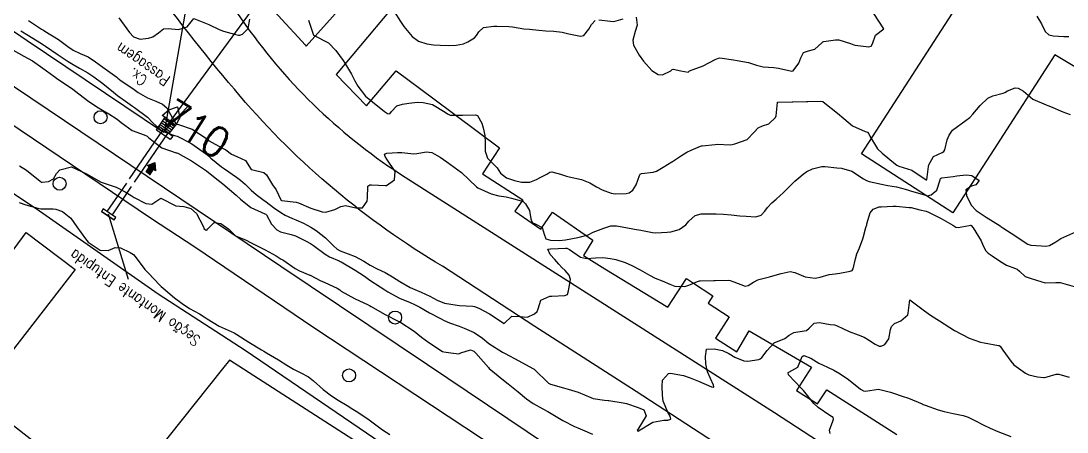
# Model space of a CAD drawing. Header units: metres. Extents: x 286371 to 293043, y 7462578 to 7466404.
# Drawn here: x 290455.2 to 290594.6, y 7463558.2 to 7463613 of the extents above; entities that cross this region are included whole.
import ezdxf
from ezdxf.enums import TextEntityAlignment as Align

# ---------------------------------------------------------------- set-up
doc = ezdxf.new("R2010")
doc.units = ezdxf.units.M
doc.header["$MEASUREMENT"] = 0
doc.linetypes.add('CONTINUO', pattern=[0])
doc.linetypes.add('TRACEJADO', pattern=[8.7, 8, -0.7])
doc.layers.get('0').update_dxf_attribs({"color": 255})
for name, color, linetype in [('CAIXA', 45, 'Continuous'), ('Cotas', 45, 'Continuous'), ('Curvas de Nivel 1m', 11, 'Continuous'), ('Curvas de Nivel 5m', 15, 'Continuous'), ('Divisas', 45, 'Continuous'), ('Edificações', 30, 'Continuous'), ('GALERIA', 45, 'Continuous'), ('GRELHA', 45, 'CONTINUO'), ('Linha Férrea', 20, 'Continuous'), ('Postes', 20, 'Continuous'), ('TEXTO', 45, 'Continuous'), ('Vias primárias', 230, 'Continuous')]:
    doc.layers.add(name, color=color, linetype=linetype)
doc.styles.add('ROMANS', font='romans', dxfattribs={"height": 0.2})
doc.styles.add('SIMPLEX', font='simplex', dxfattribs={"height": 0.2})
doc.styles.get("Standard").update_dxf_attribs({"font": 'txt.shx'})
doc.styles.add('Style-STANDARD', font='STANDARD.shx')

# ---------------------------------------------------------------- blocks, each defined once
blk = doc.blocks.new('SIMB_PONTO')
at = {"color": 0}
blk.add_point((0, 0), dxfattribs=at)
for tag in ['desc:', 'cota:', 'pto:']:
    blk.add_attdef(tag, (0, 0), '', height=1)

msp = doc.modelspace()

# ---------------------------------------------------------------- hatches: boundary and pattern name
at = {"layer": 'TEXTO'}
msp.add_hatch(color=256, dxfattribs=at).paths.add_polyline_path([(290471.84, 7463592.86), (290472.29, 7463593.54), (290472, 7463593.73), (290473.02, 7463594.09), (290473.07, 7463593.02), (290472.78, 7463593.21), (290472.33, 7463592.53)])

# ---------------------------------------------------------------- linework, layer by layer
at = {"layer": 'CAIXA', "linetype": 'CONTINUO'}
msp.add_polyline3d([(290474.34, 7463600.15, 711.16), (290473.99, 7463600.37, 710.57), (290474.85, 7463601.14, 710.56), (290476.02, 7463601.51, 710.6), (290476.34, 7463600.08, 710.56), (290475.76, 7463599.03, 711.19)], close=True, dxfattribs=at)
at = {"layer": 'Curvas de Nivel 1m', "flags": 128}
for points, elevation in [([(290504.91, 7463614.2), (290505.75, 7463612.89), (290506.18, 7463612.22), (290507.28, 7463610.87), (290508.15, 7463610.28), (290509.23, 7463609.93), (290510.14, 7463609.8), (290511.05, 7463609.72), (290512.14, 7463609.68), (290513.17, 7463609.74), (290514.14, 7463609.92), (290514.73, 7463610.16), (290515.6, 7463610.73), (290515.88, 7463611.01), (290516.17, 7463611.51), (290516.81, 7463612.08), (290518.18, 7463612.26), (290518.6, 7463612.27), (290520.18, 7463612.24), (290520.67, 7463612.16), (290522.17, 7463611.91), (290522.93, 7463611.87), (290524.17, 7463611.75), (290525.1, 7463611.66), (290526.17, 7463611.61), (290527.27, 7463611.46), (290528.16, 7463611.24), (290529.74, 7463610.94), (290530.16, 7463611.03), (290530.83, 7463611.85), (290531.18, 7463612.5), (290531.69, 7463613)], 708), ([(290537.14, 7463613.47), (290537.29, 7463612.41), (290537.04, 7463611.54), (290536.7, 7463610.42), (290536.81, 7463609.75), (290537.55, 7463608.4), (290538.11, 7463607.61), (290539.22, 7463606.38), (290540.09, 7463605.81), (290540.66, 7463605.78), (290541.76, 7463606.34), (290541.94, 7463606.49), (290542.1, 7463606.55), (290543.09, 7463606.32), (290544.09, 7463606.14), (290544.17, 7463606.22), (290544.28, 7463606.3), (290546.1, 7463607), (290547.7, 7463607.83), (290548.12, 7463608.02), (290548.31, 7463608.05), (290550.12, 7463607.77), (290550.61, 7463607.7), (290552.11, 7463607.44), (290553.17, 7463607.09), (290554.1, 7463606.84), (290555.48, 7463606.74), (290556.1, 7463606.67), (290557.92, 7463606.26), (290558.09, 7463606.34), (290558.82, 7463607.36), (290559.08, 7463608.07), (290559.46, 7463608.74), (290560.13, 7463608.96), (290560.97, 7463609.21), (290561.89, 7463610.03), (290562.01, 7463610.16), (290562.15, 7463610.22), (290563.72, 7463610.44), (290564.15, 7463610.46), (290565.71, 7463609.97), (290566.14, 7463609.79), (290566.35, 7463609.75), (290568.14, 7463609.51), (290568.46, 7463609.61), (290568.66, 7463609.93), (290569.03, 7463611.05), (290570.17, 7463611.9), (290568.81, 7463613.93)], 708), ([(290468.19, 7463613.36), (290469.63, 7463611.44), (290470.16, 7463610.86), (290471.05, 7463610.52), (290472.15, 7463610.65), (290472.72, 7463610.83), (290473.48, 7463611.38), (290474.17, 7463611.91), (290474.78, 7463611.97), (290476.17, 7463611.8), (290477.3, 7463612.19), (290478.19, 7463613.3), (290480.18, 7463612.49), (290481.58, 7463611.84), (290482.17, 7463611.61), (290483.6, 7463611.22), (290484.16, 7463611.08), (290484.31, 7463611.07), (290484.7, 7463611.21), (290485.43, 7463611.95), (290485.68, 7463613.19)], 709), ([(290493.48, 7463613.08), (290494.16, 7463611.06), (290496.15, 7463610.04), (290497.14, 7463609.02), (290498.11, 7463607.7), (290498.56, 7463607), (290499.2, 7463605.86), (290499.67, 7463604.98), (290500.05, 7463604.27), (290501.07, 7463602.96), (290502.02, 7463602.18), (290503.59, 7463600.92), (290504, 7463600.64), (290504.3, 7463600.61), (290504.56, 7463600.91), (290505.26, 7463601.65), (290506.02, 7463601.88), (290506.86, 7463602.03), (290508.02, 7463602.15), (290508.78, 7463602.09), (290510.02, 7463601.82), (290511.7, 7463600.8), (290512, 7463600.59), (290512.38, 7463600.41), (290514, 7463600.4), (290515.74, 7463600.47), (290516, 7463600.37), (290516.59, 7463599.33), (290516.74, 7463598.72), (290516.96, 7463597.72), (290517.02, 7463596.72), (290517.04, 7463595.61), (290517.34, 7463594.71), (290517.9, 7463594.09), (290518.63, 7463593.42), (290519.09, 7463592.69), (290519.87, 7463592.05), (290520.94, 7463591.72), (290521.87, 7463591.49), (290522.98, 7463591.5), (290523.87, 7463591.86), (290524.36, 7463592.11), (290525.24, 7463592.58), (290525.66, 7463592.81), (290525.89, 7463592.85), (290527.05, 7463592.56), (290527.88, 7463592.29), (290528.21, 7463592.2), (290529.86, 7463591.83), (290530.96, 7463591.4), (290531.85, 7463590.89), (290532.62, 7463590.47), (290533.84, 7463590.02), (290534.34, 7463589.94), (290535.84, 7463589.98), (290536.2, 7463590.06), (290536.69, 7463590.41), (290537.14, 7463591.12), (290537.61, 7463592.4), (290537.7, 7463592.57), (290537.88, 7463592.64), (290539.43, 7463592.82), (290539.88, 7463592.98), (290540.74, 7463593.51), (290541.9, 7463594.2), (290541.98, 7463594.25), (290542.11, 7463594.33), (290543.19, 7463595.04), (290543.92, 7463595.47), (290544.46, 7463595.76), (290545.71, 7463596.28), (290545.87, 7463596.34), (290545.94, 7463596.35), (290547.66, 7463596.53), (290547.94, 7463596.54), (290549.67, 7463596.48), (290549.94, 7463596.51), (290550.32, 7463596.59), (290551.95, 7463597.16), (290552.89, 7463598.16), (290553.4, 7463598.73), (290553.98, 7463598.99), (290554.84, 7463599.27), (290555.72, 7463600.12), (290555.79, 7463600.33), (290555.99, 7463602.12), (290556, 7463602.14), (290556.02, 7463602.15), (290557.94, 7463602.17), (290558.03, 7463602.17), (290559.85, 7463602.24), (290560.03, 7463602.25), (290561.77, 7463602.28), (290562.03, 7463602.22), (290562.31, 7463602.02), (290564, 7463600.68), (290564.84, 7463599.98), (290565.98, 7463598.99), (290567.68, 7463598.23), (290567.97, 7463598.13), (290568.14, 7463597.93), (290568.29, 7463597.6), (290569.32, 7463595.91), (290569.93, 7463595.34), (290571.7, 7463593.88), (290571.9, 7463593.74), (290572.14, 7463593.63), (290573.89, 7463593.07), (290575.81, 7463591.82), (290575.87, 7463591.8), (290576.12, 7463593.59), (290576.16, 7463593.81), (290576.8, 7463594.92), (290577.93, 7463595.44), (290578.15, 7463595.56), (290578.29, 7463595.78), (290578.61, 7463597.11), (290578.88, 7463597.77), (290579.33, 7463598.41), (290579.98, 7463598.91), (290580.47, 7463599.26), (290581.15, 7463599.74), (290581.62, 7463600.11), (290582.01, 7463600.57), (290582.99, 7463601.71), (290584.04, 7463602.67), (290584.71, 7463603.01), (290586.05, 7463603.36), (290586.27, 7463603.43), (290586.65, 7463603.65), (290587.65, 7463604.04), (290588.06, 7463604), (290588.76, 7463603.61), (290590.04, 7463602.55), (290591.8, 7463601.79), (290592.03, 7463601.72), (290592.38, 7463601.56), (290594.01, 7463600.88), (290595.01, 7463600.52)], 709), ([(290532.19, 7463613.09), (290533.74, 7463612.91), (290534.19, 7463612.87), (290535.4, 7463613.24)], 708), ([(290590.57, 7463613.59), (290591.19, 7463612.58), (290591.67, 7463611.57), (290592.17, 7463611.13), (290592.75, 7463610.97), (290594.16, 7463610.88), (290594.8, 7463610.88)], 708), ([(290455.14, 7463611.66), (290456.15, 7463611.02), (290457.66, 7463610.11), (290458.14, 7463609.8), (290458.42, 7463609.61), (290460.12, 7463608.43), (290461.44, 7463607.56), (290462.1, 7463607.16), (290462.94, 7463606.69), (290464.08, 7463606.03), (290464.88, 7463605.51), (290466.06, 7463604.64), (290467.51, 7463603.47), (290468.04, 7463603.05), (290469.42, 7463602.05), (290470.02, 7463601.63), (290470.3, 7463601.43), (290472, 7463600.14), (290472.72, 7463599.39), (290473.97, 7463598.27), (290475.62, 7463597.69), (290475.96, 7463597.6), (290476.61, 7463597.33), (290477.94, 7463596.61), (290479.76, 7463595.29), (290479.91, 7463595.16), (290480.48, 7463594.7), (290481.89, 7463593.55), (290482.28, 7463593.25), (290483.87, 7463592.16), (290484.42, 7463591.77), (290485.02, 7463591.21), (290485.84, 7463590.41), (290486.51, 7463589.86), (290487.4, 7463589.17), (290487.82, 7463588.87), (290488.81, 7463588.14), (290489.8, 7463587.45), (290490.38, 7463587.12), (290491.35, 7463586.67), (290491.79, 7463586.5), (290492.83, 7463586.02), (290493.77, 7463585.51), (290494.49, 7463585.05), (290495.75, 7463584.08), (290496.82, 7463583.02), (290497.29, 7463582.57), (290497.72, 7463582.33), (290498.76, 7463581.94), (290499.71, 7463581.58), (290500.87, 7463580.96), (290501.7, 7463580.46), (290502.65, 7463579.97), (290503.68, 7463579.48), (290504.66, 7463578.9), (290505.66, 7463578.26), (290507.05, 7463577.46), (290507.64, 7463577.18), (290508.48, 7463576.84), (290509.63, 7463576.31), (290510.65, 7463575.78), (290511.61, 7463575.39), (290513.28, 7463575.1), (290513.61, 7463575.06), (290515.37, 7463574.97), (290515.61, 7463574.94), (290516.2, 7463574.73), (290517.59, 7463573.97), (290519.57, 7463572.67), (290520.58, 7463573.67), (290521.59, 7463573.59), (290522.68, 7463573.53), (290523.59, 7463573.98), (290523.94, 7463574.27), (290524.1, 7463574.61), (290524.44, 7463575.79), (290525.63, 7463576.31), (290525.9, 7463576.31), (290527.63, 7463576.4), (290527.99, 7463576.55), (290528.14, 7463577.04), (290528.38, 7463578.54), (290528.24, 7463579.11), (290527.68, 7463579.75), (290527.26, 7463580.12), (290526.85, 7463580.56), (290526.33, 7463581.2), (290525.71, 7463581.87), (290525.39, 7463582.59), (290525.72, 7463582.63), (290525.77, 7463582.63), (290527.73, 7463582.72), (290527.9, 7463582.71), (290528.26, 7463582.54), (290529.71, 7463581.51), (290530.53, 7463581.32), (290531.71, 7463581.44), (290532.71, 7463581.47), (290533.71, 7463581.35), (290534.44, 7463581.18), (290535.7, 7463580.78), (290536.59, 7463580.41), (290537.69, 7463579.84), (290538.95, 7463579.1), (290539.67, 7463578.73), (290540.61, 7463578.35), (290541.66, 7463577.93), (290542.32, 7463577.66), (290543.65, 7463577.58), (290544.19, 7463577.76), (290545.31, 7463578.28), (290545.58, 7463578.36), (290545.67, 7463578.37), (290547.5, 7463578.42), (290547.67, 7463578.42), (290549.43, 7463578.45), (290549.67, 7463578.41), (290550.15, 7463578.21), (290551.66, 7463577.66), (290552.09, 7463577.75), (290552.81, 7463578.17), (290553.36, 7463578.47), (290553.67, 7463578.58), (290554.92, 7463578.9), (290555.68, 7463579.1), (290556.47, 7463579.33), (290557.69, 7463579.61), (290558.3, 7463579.47), (290559.68, 7463578.91), (290561, 7463578.71), (290561.68, 7463578.83), (290562.86, 7463579.19), (290563.68, 7463579.3), (290564.3, 7463579.37), (290565.69, 7463579.64), (290565.94, 7463579.71), (290566.08, 7463579.96), (290566.39, 7463581.27), (290566.58, 7463581.95), (290566.93, 7463582.76), (290567.37, 7463583.94), (290567.45, 7463584.25), (290567.78, 7463585.45), (290567.88, 7463585.83), (290567.91, 7463585.93), (290568.33, 7463587.4), (290568.76, 7463587.92), (290569.54, 7463588.19), (290569.82, 7463588.23), (290571.39, 7463588.31), (290571.82, 7463588.29), (290573.52, 7463588.14), (290573.82, 7463588.1), (290574.96, 7463587.83), (290575.81, 7463587.61), (290576.12, 7463587.49), (290577.79, 7463586.67), (290579.34, 7463585.76), (290579.77, 7463585.51), (290580.08, 7463585.44), (290581.53, 7463585.73), (290581.73, 7463585.77), (290581.77, 7463585.76), (290581.82, 7463585.72), (290582.07, 7463585.42), (290583.12, 7463583.7), (290583.29, 7463583.26), (290583.72, 7463582.39), (290584.07, 7463582.04), (290584.58, 7463581.68), (290585.7, 7463580.93), (290586.49, 7463580.45), (290587.69, 7463580), (290587.95, 7463579.89), (290588.26, 7463579.63), (290589, 7463578.94), (290589.67, 7463578.7), (290590.5, 7463578.43), (290591.66, 7463578.07), (290593.08, 7463578.14), (290593.66, 7463578.12), (290595.55, 7463577.62)], 711), ([(290454.12, 7463609.07), (290455.52, 7463608.25), (290456.11, 7463607.96), (290456.71, 7463607.64), (290458.09, 7463606.69), (290459.53, 7463605.59), (290460.07, 7463605.22), (290461.08, 7463604.55), (290462.05, 7463603.87), (290462.49, 7463603.55), (290464.03, 7463602.38), (290465.28, 7463601.51), (290466.01, 7463601.08), (290466.87, 7463600.61), (290467.99, 7463599.87), (290468.49, 7463599.46), (290469.97, 7463598.39), (290471.59, 7463597.78), (290471.96, 7463597.6), (290472.19, 7463597.4), (290473.93, 7463596.07), (290475.85, 7463595.42), (290475.93, 7463595.41), (290476.08, 7463595.34), (290477.9, 7463594.33), (290479.49, 7463593.29), (290479.88, 7463593.01), (290481.04, 7463592.09), (290481.86, 7463591.43), (290482.06, 7463591.25), (290483.83, 7463589.77), (290484.43, 7463589.22), (290485.81, 7463588.13), (290487.67, 7463587.29), (290487.8, 7463587.23), (290487.83, 7463587.2), (290487.87, 7463587.16), (290488.54, 7463585.91), (290489.24, 7463585.14), (290489.76, 7463584.87), (290491.19, 7463584.54), (290491.75, 7463584.36), (290493.17, 7463583.65), (290493.74, 7463583.31), (290494.14, 7463583.06), (290495.72, 7463581.92), (290496.26, 7463581.57), (290497.55, 7463581.01), (290497.7, 7463580.95), (290497.82, 7463580.88), (290499.69, 7463579.78), (290500.94, 7463578.96), (290501.67, 7463578.44), (290503.01, 7463577.57), (290503.65, 7463577.16), (290504.05, 7463576.91), (290505.62, 7463576.05), (290507.01, 7463575.47), (290507.61, 7463575.21), (290508.31, 7463574.84), (290509.59, 7463574.1), (290511.07, 7463573.32), (290511.58, 7463573.07), (290512.27, 7463572.78), (290513.57, 7463572.31), (290514.24, 7463572.07), (290515.56, 7463571.48), (290516.66, 7463570.72), (290517.53, 7463570.02), (290519.35, 7463568.84), (290519.52, 7463568.76), (290519.7, 7463568.67), (290521.5, 7463567.72), (290523.4, 7463566.7), (290523.48, 7463566.66), (290523.55, 7463566.61), (290525.46, 7463564.72), (290525.73, 7463564.58), (290527.45, 7463564.09), (290528.08, 7463563.91), (290529.44, 7463563.52), (290531.13, 7463562.8), (290531.43, 7463562.69), (290532.95, 7463562.47), (290533.42, 7463562.4), (290533.49, 7463562.4), (290535.42, 7463562.11), (290535.85, 7463562), (290537.4, 7463561.5), (290538.18, 7463561.17), (290538.48, 7463560.38), (290537.36, 7463558.56), (290537.29, 7463558.47), (290537.32, 7463558.4), (290537.35, 7463558.37), (290537.4, 7463558.36), (290537.48, 7463558.4), (290539.37, 7463559.52), (290540.85, 7463559.82), (290541.38, 7463559.82), (290541.76, 7463559.95), (290541.69, 7463560.33), (290541.39, 7463560.89), (290540.74, 7463562.34), (290540.65, 7463563.12), (290540.62, 7463564.35), (290540.68, 7463565.12), (290541.48, 7463566.02), (290541.74, 7463566.07), (290543.47, 7463565.74), (290544.33, 7463565.42), (290545.45, 7463564.98), (290547.2, 7463564.25), (290547.44, 7463564.18), (290547.5, 7463564.19), (290547.52, 7463564.24), (290547.45, 7463564.46), (290546.66, 7463566.26), (290546.44, 7463567.32), (290546.37, 7463568.26), (290546.53, 7463569.25), (290547.53, 7463569.32), (290548.68, 7463569.06), (290549.51, 7463568.67), (290550.32, 7463568.2), (290551.5, 7463567.69), (290552.02, 7463567.66), (290553.5, 7463567.89), (290553.7, 7463567.95), (290553.91, 7463568.15), (290554.59, 7463569.07), (290555.53, 7463570.12), (290556.97, 7463570.68), (290557.55, 7463571.1), (290558.16, 7463571.48), (290559.56, 7463571.7), (290559.87, 7463571.75), (290560.21, 7463572.05), (290560.89, 7463572.73), (290561.58, 7463572.8), (290563.02, 7463572.56), (290563.57, 7463572.51), (290563.95, 7463572.38), (290564.68, 7463571.99), (290565.56, 7463571.61), (290566.76, 7463571.16), (290567.55, 7463570.84), (290568.12, 7463570.51), (290569.02, 7463569.91), (290569.36, 7463569.73), (290569.53, 7463569.67), (290569.79, 7463569.64), (290570.28, 7463569.89), (290570.81, 7463570.62), (290571.05, 7463571.88), (290571.18, 7463572.27), (290571.58, 7463572.68), (290572.43, 7463573.01), (290573.35, 7463573.85), (290573.41, 7463574.04), (290573.62, 7463575.84), (290575.6, 7463574.37), (290576.4, 7463573.8), (290577.58, 7463573.02), (290579.56, 7463571.75), (290581.55, 7463570.7), (290583.06, 7463570.18), (290583.54, 7463570.08), (290585.44, 7463569.76), (290585.54, 7463569.73), (290585.66, 7463569.66), (290586.04, 7463569.14), (290587.09, 7463567.64), (290587.5, 7463567.19), (290589.05, 7463566.04), (290589.48, 7463565.83), (290590.63, 7463565.59), (290591.47, 7463565.48), (290591.56, 7463565.48), (290591.91, 7463565.57), (290593.12, 7463565.91), (290593.48, 7463565.93), (290594.85, 7463565.52)], 712), ([(290454.96, 7463593.66), (290455.89, 7463593.1), (290457.71, 7463591.62), (290457.86, 7463591.51), (290457.98, 7463591.5), (290458.82, 7463591.6), (290459.51, 7463591.95), (290459.88, 7463592.65), (290460.34, 7463593.13), (290461.89, 7463593.55), (290463.88, 7463592.62), (290465.86, 7463591.49), (290467.85, 7463590.82), (290469.06, 7463590.22), (290469.83, 7463589.72), (290470.25, 7463589.43), (290471.81, 7463588.64), (290472.62, 7463588.58), (290473.82, 7463589.37), (290475.81, 7463588.33), (290476.87, 7463588.26), (290477.8, 7463587.97), (290478.56, 7463587.3), (290479.42, 7463585.64), (290479.57, 7463585.29), (290479.76, 7463585.14), (290479.93, 7463585.11), (290480.05, 7463585.28), (290480.92, 7463586.12), (290481.78, 7463585.99), (290482.85, 7463585.24), (290483.75, 7463584.36), (290485.19, 7463583.76), (290485.74, 7463583.48), (290486.29, 7463583.19), (290487.72, 7463582.5), (290489.18, 7463581.68), (290489.71, 7463581.31), (290489.82, 7463581.24), (290490.04, 7463581.13), (290491.69, 7463580.02), (290492.28, 7463579.69), (290493.67, 7463579.12), (290493.71, 7463579.11), (290493.8, 7463579.07), (290495.02, 7463578.4), (290495.66, 7463578.14), (290497.28, 7463577.38), (290497.65, 7463577.14), (290497.85, 7463577), (290499.63, 7463576), (290501.41, 7463575.15), (290501.61, 7463575.05), (290501.81, 7463574.94), (290503.59, 7463573.93), (290505.5, 7463572.96), (290505.57, 7463572.93), (290505.67, 7463572.88), (290507.56, 7463571.64), (290508.56, 7463570.84), (290509.53, 7463570.13), (290511.36, 7463568.95), (290511.52, 7463568.88), (290512.44, 7463568.78), (290513.51, 7463568.65), (290513.62, 7463568.66), (290513.8, 7463568.76), (290515.09, 7463569.17), (290515.52, 7463568.99), (290515.79, 7463568.73), (290517.49, 7463566.8), (290517.57, 7463566.7), (290519.46, 7463565.14), (290520.09, 7463564.66), (290521.44, 7463563.58), (290522.53, 7463562.63), (290523.42, 7463562.01), (290524.69, 7463561.31), (290525.4, 7463560.94), (290526.05, 7463560.57), (290527.38, 7463559.77), (290528.92, 7463558.98), (290529.37, 7463558.79), (290530.02, 7463558.51), (290531.35, 7463557.93)], 713), ([(290454.93, 7463588.77), (290455.82, 7463588.48), (290457.41, 7463588.02), (290457.81, 7463587.95), (290459.45, 7463587.95), (290459.81, 7463587.92), (290460.7, 7463587.57), (290461.79, 7463586.69), (290462.62, 7463585.54), (290463.74, 7463583.93), (290464.12, 7463583.52), (290465.72, 7463582.46), (290466.79, 7463582.41), (290467.72, 7463582.8), (290468.44, 7463582.74), (290469.71, 7463582.15), (290470.14, 7463581.86), (290470.5, 7463581.42), (290471.68, 7463579.85), (290472.09, 7463579.4), (290473.65, 7463577.79), (290473.86, 7463577.59), (290474.11, 7463577.37), (290475.63, 7463576.08), (290476.66, 7463575.33), (290477.6, 7463574.69), (290478.93, 7463573.95), (290479.59, 7463573.54), (290479.97, 7463573.28), (290481.57, 7463572.33), (290483.16, 7463571.63), (290483.56, 7463571.44), (290483.92, 7463571.22), (290485.54, 7463570.21), (290487.22, 7463569.17), (290487.52, 7463568.98), (290487.9, 7463568.77), (290489.5, 7463567.82), (290490.58, 7463567.12), (290491.48, 7463566.59), (290492.46, 7463566.1), (290493.46, 7463565.56), (290494.13, 7463565.06), (290495.44, 7463563.89), (290496.55, 7463563.03), (290497.42, 7463562.47), (290498.65, 7463561.76), (290499.4, 7463561.28), (290499.85, 7463560.98), (290501.38, 7463559.98), (290502.83, 7463558.93), (290503.36, 7463558.53), (290504.33, 7463557.88)], 714), ([(290563.01, 7463558.01), (290562.91, 7463558.46), (290563.38, 7463559.67), (290563.46, 7463559.93), (290563.45, 7463560), (290563.39, 7463560.14), (290562.98, 7463560.42), (290561.41, 7463561.48), (290560.84, 7463562.04), (290559.44, 7463563.76), (290559.16, 7463564.07), (290557.47, 7463565.86), (290557.4, 7463566.1), (290557.41, 7463566.16), (290557.48, 7463566.2), (290558.72, 7463566.84), (290559.2, 7463568.07), (290559.29, 7463568.28), (290559.51, 7463568.42), (290560.41, 7463568.05), (290561.49, 7463567.39), (290562.65, 7463566.85), (290563.48, 7463566.48), (290564.36, 7463565.99), (290565.46, 7463565.22), (290567.06, 7463563.95), (290567.44, 7463563.72), (290567.72, 7463563.66), (290569.44, 7463563.91), (290571.07, 7463563.51), (290571.44, 7463563.4), (290572.59, 7463563.02), (290573.43, 7463562.73), (290575.26, 7463561.97), (290575.42, 7463561.9), (290575.65, 7463561.81), (290577.41, 7463561.19), (290578.21, 7463560.96), (290579.4, 7463560.69), (290580.72, 7463560.41), (290581.39, 7463560.21), (290582.4, 7463559.71), (290583.38, 7463559.17), (290584.32, 7463558.73), (290585.36, 7463558.3), (290587.1, 7463557.64)], 713)]:
    msp.add_lwpolyline(points, dxfattribs=dict(at, elevation=elevation))
at = {"layer": 'Curvas de Nivel 5m', "elevation": 710, "flags": 128}
msp.add_lwpolyline([(290456.18, 7463613.01), (290457.91, 7463611.87), (290458.17, 7463611.72), (290458.35, 7463611.61), (290460.15, 7463610.49), (290461.41, 7463609.57), (290462.13, 7463609.08), (290463.04, 7463608.62), (290464.11, 7463608.16), (290465.11, 7463607.51), (290466.09, 7463606.8), (290467.93, 7463605.47), (290468.07, 7463605.35), (290468.53, 7463605), (290470.05, 7463603.95), (290470.79, 7463603.42), (290472.03, 7463602.71), (290473.14, 7463602.28), (290474.02, 7463601.9), (290474.59, 7463601.37), (290475.34, 7463600.01), (290475.74, 7463599.35), (290475.98, 7463599.21), (290476.16, 7463599.16), (290477.97, 7463598.57), (290479.88, 7463597.29), (290479.95, 7463597.22), (290480.22, 7463597.01), (290481.93, 7463596.08), (290482.47, 7463595.79), (290483.2, 7463595.24), (290483.91, 7463594.91), (290485.08, 7463594.38), (290485.85, 7463593.19), (290485.87, 7463593.17), (290485.88, 7463593.16), (290487.52, 7463592.8), (290487.87, 7463592.48), (290488.69, 7463591.14), (290489.18, 7463590.47), (290489.77, 7463589.13), (290489.79, 7463589.1), (290489.82, 7463589.08), (290489.89, 7463589.06), (290491.82, 7463588.85), (290492.15, 7463588.76), (290493.81, 7463588.01), (290495.3, 7463587.54), (290495.8, 7463587.5), (290496.98, 7463587.84), (290497.81, 7463588.26), (290498.43, 7463588.38), (290499.81, 7463588.07), (290500.68, 7463588.09), (290501.32, 7463588.95), (290501.36, 7463589.42), (290501.38, 7463590.95), (290501.65, 7463591.16), (290501.86, 7463591.16), (290503.72, 7463591.06), (290503.86, 7463591.07), (290504.95, 7463591.82), (290505.01, 7463592.9), (290503.91, 7463594.55), (290503.68, 7463594.92), (290503.63, 7463595.21), (290503.92, 7463595.34), (290505.35, 7463595.46), (290505.92, 7463595.44), (290507.5, 7463595.28), (290507.92, 7463595.3), (290509.21, 7463595.55), (290509.92, 7463595.45), (290511.04, 7463594.81), (290511.9, 7463594.19), (290513.88, 7463592.76), (290515.86, 7463590.85), (290516.04, 7463590.73), (290517.84, 7463589.92), (290518.84, 7463589.68), (290519.84, 7463589.55), (290520.55, 7463589.38), (290521.83, 7463589.03), (290522.1, 7463588.92), (290522.41, 7463588.63), (290522.92, 7463587.74), (290523.13, 7463586.62), (290523.3, 7463586.13), (290523.77, 7463585.92), (290524.62, 7463585.45), (290524.87, 7463584.59), (290525.11, 7463583.95), (290525.74, 7463583.76), (290526.9, 7463583.72), (290527.74, 7463583.8), (290529.36, 7463584.13), (290529.75, 7463584.2), (290530.76, 7463584.5), (290531.43, 7463584.82), (290531.76, 7463584.96), (290532.86, 7463585.37), (290533.77, 7463585.67), (290534.53, 7463585.69), (290535.77, 7463585.45), (290536.94, 7463585.23), (290537.76, 7463585.09), (290539.33, 7463584.8), (290539.76, 7463584.76), (290541.28, 7463584.82), (290541.76, 7463584.88), (290542.88, 7463585.2), (290543.78, 7463585.81), (290544.01, 7463586.07), (290544.19, 7463586.3), (290545.02, 7463587.06), (290545.8, 7463587.26), (290546.8, 7463587.26), (290547.8, 7463587.28), (290548.78, 7463587.25), (290549.8, 7463587.15), (290550.96, 7463587.03), (290551.8, 7463586.96), (290553.09, 7463586.87), (290553.8, 7463587.08), (290554.31, 7463587.65), (290554.66, 7463588.14), (290555.22, 7463588.73), (290555.83, 7463589.22), (290556.81, 7463590.11), (290557.86, 7463591.19), (290558.31, 7463591.64), (290558.81, 7463592.07), (290559.41, 7463592.54), (290559.89, 7463592.9), (290560.64, 7463593.29), (290561.9, 7463593.59), (290562.32, 7463593.6), (290563.9, 7463593.39), (290564.54, 7463593.34), (290565.89, 7463592.97), (290567.46, 7463591.94), (290567.87, 7463591.7), (290568.2, 7463591.6), (290569.86, 7463591.23), (290570.7, 7463591.06), (290571.86, 7463590.87), (290573.18, 7463590.53), (290573.85, 7463590.3), (290575.56, 7463589.82), (290575.84, 7463589.72), (290575.99, 7463589.66), (290576.46, 7463589.81), (290577.22, 7463590.43), (290577.65, 7463591.79), (290577.7, 7463591.96), (290577.88, 7463592.07), (290579.4, 7463592.24), (290579.88, 7463592.34), (290581.14, 7463592.48), (290581.88, 7463592.39), (290582.87, 7463591.71), (290582.43, 7463591.15), (290581.86, 7463590.94), (290581.11, 7463590.48), (290581.17, 7463589.73), (290581.82, 7463588.42), (290582.47, 7463587.71), (290583.79, 7463586.83), (290585.66, 7463585.67), (290585.77, 7463585.59), (290586.01, 7463585.42), (290587.75, 7463584.3), (290588.74, 7463583.62), (290589.35, 7463583.22), (290589.74, 7463583.09), (290591.16, 7463583.01), (290591.73, 7463582.96), (290592.25, 7463583.05), (290593.09, 7463583.55), (290593.75, 7463583.98), (290594.57, 7463584.34), (290595.76, 7463584.89)], dxfattribs=at)
at = {"layer": 'Divisas'}
for points in [[(290304.74, 7463712.34), (290342.46, 7463688.05), (290341.58, 7463686.97), (290393.79, 7463652.38), (290434.61, 7463624.97), (290455.98, 7463610.37), (290474.16, 7463598.15), (290477.29, 7463601.46)], [(290714.72, 7463415.55), (290717.15, 7463419.53), (290698.87, 7463428.18), (290689.25, 7463416.7), (290679.11, 7463426.36), (290658.96, 7463441.77), (290660.04, 7463443.21), (290641.55, 7463456.71), (290621.35, 7463472.1), (290598.63, 7463488.51), (290578.02, 7463503.36), (290562.69, 7463514.63), (290546.96, 7463527.64), (290541, 7463532.98), (290539.99, 7463530.71), (290535.53, 7463534.58), (290529.62, 7463539.67), (290523.32, 7463544.27), (290508.31, 7463553.24), (290485.05, 7463569.1), (290473.43, 7463576.6), (290457.61, 7463587.61), (290447.31, 7463594.5)]]:
    msp.add_lwpolyline(points, dxfattribs=at)
at = {"layer": 'Edificações'}
for points in [[(290487.46, 7463615.88), (290490.46, 7463612.59), (290492.12, 7463610.78), (290493.04, 7463609.77), (290493.18, 7463609.62), (290501.76, 7463619.21)], [(290505.54, 7463615.83), (290497.18, 7463605.84), (290501.22, 7463601.66), (290505.18, 7463606.33), (290510.19, 7463602.6), (290518.93, 7463596.08), (290516.69, 7463592.59), (290522.05, 7463589.15), (290520.98, 7463587.62), (290524.43, 7463585.22), (290526.02, 7463587.49), (290531.37, 7463583.76), (290530.12, 7463581.71), (290532.99, 7463579.95), (290541.37, 7463574.83), (290543.85, 7463578.65), (290544.68, 7463578.12), (290547.39, 7463576.35), (290546.75, 7463575.37), (290549.55, 7463573.56), (290547.71, 7463570.73), (290550.58, 7463568.92), (290552.2, 7463571.71), (290560.54, 7463566.88), (290558.54, 7463563.75), (290561.34, 7463561.96), (290562.56, 7463563.86), (290571.91, 7463557.88)], [(290600.64, 7463603.83), (290592.97, 7463608.47), (290584.82, 7463595.86), (290579.36, 7463587.42), (290567.19, 7463595.28), (290580.8, 7463616.32)]]:
    msp.add_lwpolyline(points, dxfattribs=at)
for points in [[(290455.85, 7463584.81), (290462.37, 7463579.85), (290445.59, 7463558.27), (290439.69, 7463562.85), (290455.85, 7463584.81)], [(290482.03, 7463566.65), (290467.61, 7463548.59), (290452.96, 7463559.97), (290449.15, 7463555.93), (290464.83, 7463542.49), (290467.15, 7463545.46), (290506.1, 7463512.5), (290504.09, 7463509.91), (290509.19, 7463505.49), (290517.97, 7463517.21), (290515.81, 7463518.79), (290521.42, 7463526.71), (290527.04, 7463522.82), (290531.31, 7463528.77), (290535.14, 7463534.77), (290507.66, 7463551.22), (290507.95, 7463551.63), (290506.36, 7463552.76), (290491.29, 7463562.4), (290482.94, 7463567.8), (290482.03, 7463566.65)]]:
    msp.add_lwpolyline(points, close=True, dxfattribs=at)
at = {"layer": 'GALERIA', "linetype": 'TRACEJADO', "flags": 128}
for points in [[(290474.11, 7463598.55), (290466.62, 7463587.59)], [(290474.76, 7463598.09), (290467.29, 7463587.14)]]:
    msp.add_lwpolyline(points, dxfattribs=at)
at = {"layer": 'GALERIA', "linetype": 'CONTINUO'}
for points in [[(290473.23, 7463598.43, 712.24), (290473.52, 7463598.93, 712.26)], [(290473.52, 7463598.93, 712.26), (290473.53, 7463598.93, 711.07), (290473.66, 7463598.85, 711.08), (290473.69, 7463598.83, 710.03), (290474.11, 7463598.55, 710.41), (290474.76, 7463598.09, 710.39), (290474.87, 7463598.01, 710.01), (290474.9, 7463597.97, 711.1), (290475.36, 7463597.67, 711.06), (290475.38, 7463597.64, 712.23)], [(290473.52, 7463598.93, 712.26), (290475.38, 7463597.64, 712.23)], [(290474.33, 7463599.94, 710.29), (290474.33, 7463599.87, 709.49), (290475.57, 7463598.97, 709.65), (290475.62, 7463598.99, 710.45)], [(290474.33, 7463599.94, 710.29), (290475.62, 7463598.99, 710.45)], [(290475.05, 7463597.17, 712.24), (290473.23, 7463598.43, 712.24)], [(290474.76, 7463598.09, 710.39), (290474.78, 7463598.07, 711.28), (290474.43, 7463598.31, 711.63), (290474.09, 7463598.55, 711.26), (290474.11, 7463598.55, 710.41)], [(290475.38, 7463597.64, 712.23), (290475.05, 7463597.17, 712.24)], [(290467.6, 7463586.47, 712.71), (290467.56, 7463586.42, 712.26), (290465.9, 7463587.58, 712.25), (290465.9, 7463587.6, 712.73)]]:
    msp.add_polyline3d(points, dxfattribs=at)
msp.add_polyline3d([(290467.6, 7463586.47, 712.71), (290467.8, 7463586.79, 712.71), (290466.12, 7463587.93, 712.73), (290465.9, 7463587.6, 712.73)], close=True, dxfattribs=at)
at = {"layer": 'GRELHA', "linetype": 'CONTINUO'}
for points in [[(290474.33, 7463599.94, 710.29), (290474.34, 7463600.15, 711.16), (290473.53, 7463598.93, 711.07)], [(290473.69, 7463599.18, 0), (290475.09, 7463598.21, 0)], [(290473.86, 7463599.43, 0), (290475.28, 7463598.44, 0)], [(290474.03, 7463599.68, 0), (290475.47, 7463598.67, 0)], [(290474.9, 7463597.97, 711.1), (290475.76, 7463599.03, 711.19), (290475.62, 7463598.99, 710.45)]]:
    msp.add_polyline3d(points, dxfattribs=at)
at = {"layer": 'Linha Férrea'}
for points in [[(290447.57, 7463608.66), (290489.8, 7463580.29), (290509.33, 7463567.21), (290549.31, 7463540.38), (290572.38, 7463525.05), (290591.56, 7463512.05), (290610.73, 7463499.14), (290618.18, 7463493.87), (290625.88, 7463488.61), (290633.94, 7463483.43), (290641.19, 7463478.83), (290670.39, 7463461.23), (290693.79, 7463448.03), (290720.45, 7463435.97), (290759.7, 7463422.55), (290785.24, 7463416.28), (290816.4, 7463410.93), (290838.33, 7463408.79), (290858.51, 7463408.25), (290878.16, 7463408.48), (290889.62, 7463409.28), (290897.56, 7463409.73), (290919.84, 7463412.44), (290935.65, 7463415.01)], [(290671.27, 7463454.94), (290662.78, 7463459.66), (290650.79, 7463467.29), (290639.06, 7463474.73), (290628.21, 7463482.38), (290617.87, 7463489.35), (290603.06, 7463498.91), (290582.06, 7463513.5), (290576.06, 7463517.33), (290545.77, 7463537.54), (290537.56, 7463543.38), (290523.98, 7463552.74), (290516.52, 7463557.37), (290494.2, 7463572.09), (290478.32, 7463582.84), (290472.55, 7463586.63), (290446.26, 7463604.3)]]:
    msp.add_lwpolyline(points, dxfattribs=at)
at = {"layer": 'Postes'}
for centre in [(290465.76, 7463600.13), (290460.31, 7463591.29), (290505.02, 7463573.47), (290498.88, 7463565.76)]:
    msp.add_circle(centre, 0.866, dxfattribs=at)
at = {"layer": 'TEXTO', "linetype": 'CONTINUO', "flags": 128}
for points in [[(290472.07, 7463592.71), (290471.99, 7463593.09)], [(290472.06, 7463593.75), (290472.08, 7463593.68)], [(290472.19, 7463592.63), (290472.07, 7463593.21)], [(290472.3, 7463592.55), (290472.15, 7463593.33)], [(290472.16, 7463593.79), (290472.2, 7463593.6)], [(290472.39, 7463592.63), (290472.23, 7463593.45)], [(290472.47, 7463592.74), (290472.25, 7463593.82)], [(290472.55, 7463592.86), (290472.35, 7463593.85)], [(290472.63, 7463592.98), (290472.44, 7463593.89)], [(290472.7, 7463593.1), (290472.54, 7463593.92)], [(290472.78, 7463593.21), (290472.63, 7463593.96)], [(290472.9, 7463593.13), (290472.73, 7463593.99)], [(290473.02, 7463593.05), (290472.82, 7463594.03)], [(290473.05, 7463593.43), (290472.92, 7463594.06)], [(290471.95, 7463592.79), (290471.91, 7463592.98)]]:
    msp.add_lwpolyline(points, dxfattribs=at)
at = {"layer": 'TEXTO', "linetype": 'CONTINUO'}
for points in [[(290474.32, 7463598.39, 0), (290512.47, 7463816.28, 0)], [(290474.96, 7463599.45, 0), (290590.27, 7463756.38, 0)], [(290466.78, 7463587.29, 0), (290469.43, 7463578.58, 0)]]:
    msp.add_polyline3d(points, dxfattribs=at)
msp.add_polyline3d([(290471.84, 7463592.86, 0), (290472.29, 7463593.54, 0), (290472, 7463593.73, 0), (290473.02, 7463594.09, 0), (290473.07, 7463593.02, 0), (290472.78, 7463593.21, 0), (290472.33, 7463592.53, 0)], close=True, dxfattribs=at)
at = {"layer": 'Vias primárias'}
msp.add_lwpolyline([(291074.57, 7463481.45), (291037.5, 7463463.29), (291007.79, 7463448.27, -0.04515), (290990.86, 7463442.24, 0.007427), (290979.28, 7463439.09, -0.078284), (290862.48, 7463424.42, -0.038343), (290811.42, 7463429.96, -0.030043), (290739.94, 7463447.81, -0.052909), (290678.79, 7463474.43), (290665.01, 7463482.25), (290648.74, 7463491.74), (290627.35, 7463505.67), (290613.53, 7463514.77), (290591.53, 7463528.25), (290537.16, 7463563.6), (290523.65, 7463572.27), (290511.35, 7463580.29, -0.082592), (290484.38, 7463602.94, -0.037903), (290461.57, 7463634.12), (290442.85, 7463664.25)], format="xyb", dxfattribs=at)
msp.add_lwpolyline([(290481.55, 7463644.97, 0.450919), (290473.76, 7463628.67, 0.004015), (290485.13, 7463612.37, 0.097104), (290506.38, 7463592.15), (290555.6, 7463560.83), (290594.8, 7463535.3), (290648.6, 7463500.09), (290711.88, 7463464.85, 0.132167), (290717.62, 7463465.59, 0.202767), (290721.53, 7463470.84), (290724, 7463480.99), (290725.8, 7463487.68), (290735.3, 7463523.64, 0.49906), (290731, 7463531.86, -0.056355), (290725.84, 7463534.21, -0.043135), (290688.31, 7463562.61, 0.060194), (290679.36, 7463569.19, -0.030002), (290655.1, 7463580.23), (290560.84, 7463638.15, 0.064259), (290526.66, 7463653.51, 0.108588), (290521.79, 7463653.89, 0.039933)], format="xyb", close=True, dxfattribs=at)

# ---------------------------------------------------------------- block references
at = {"layer": 'TEXTO'}
ref = msp.add_blockref('SIMB_PONTO', (290472.33, 7463592.53), dxfattribs=dict(at, xscale=0.08, yscale=0.08, zscale=0.08, rotation=56.27799682367275))
ref.add_attrib('PONTO', '112', (290472.14, 7463593.5), dxfattribs={"layer": '0', "color": 1, "height": 0.06, "rotation": 56.278, "style": 'SIMPLEX', "width": 0.8})

# ---------------------------------------------------------------- texts
at = {"layer": 'Cotas', "style": 'Style-STANDARD'}
msp.add_text('710', height=4, rotation=327.4467, dxfattribs=at).set_placement((290478.46, 7463598.6, 710), align=Align.MIDDLE_CENTER)
at = {"layer": 'TEXTO', "style": 'ROMANS', "width": 0.8}
for s, p in [('Passagem', (290475.17, 7463605.43)), ('Cx.', (290472.13, 7463605.4)), ('Seção Montante Entupida', (290479.22, 7463570.77))]:
    msp.add_text(s, height=1.5, rotation=145, dxfattribs=at).set_placement(p)

doc.saveas('drawing.dxf')
